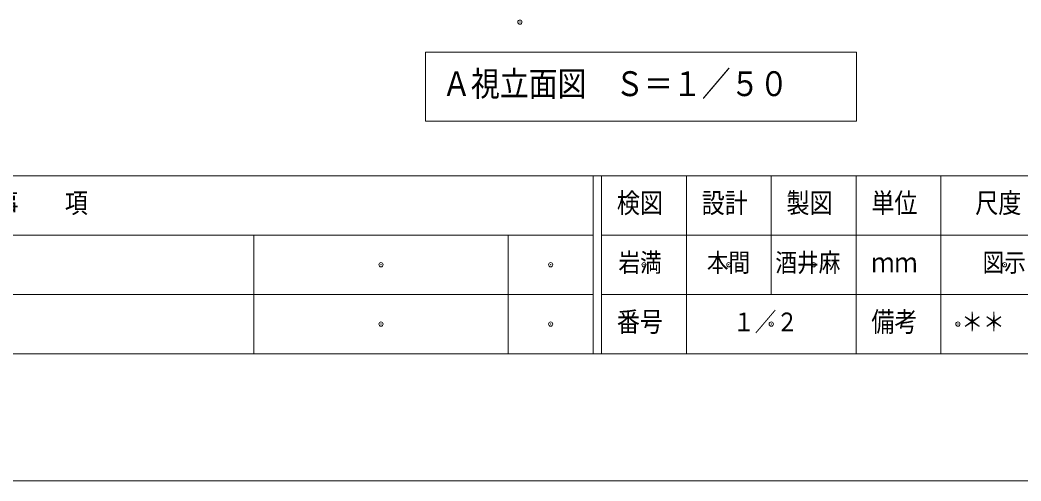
# Model space of a CAD drawing. Units: millimetres on the paper, scale 1:50. Extents: x 0 to 420, y -148 to 446.
# Drawn here: x 91.5 to 209.4, y 148.5 to 202.9 of the extents above; entities that cross this region are included whole.
import ezdxf
from ezdxf.enums import TextEntityAlignment as Align

# ---------------------------------------------------------------- set-up
doc = ezdxf.new("R2010")
doc.units = ezdxf.units.MM
doc.header["$PDMODE"] = 32
doc.header["$PDSIZE"] = 0.5
doc.layers.add('DEFPOINTS_3', color=7, linetype='Continuous', lineweight=9)
doc.layers.add('LY_1', color=7, linetype='Continuous', lineweight=9)
doc.styles.add('ＭＳ ゴシック', font='')
doc.styles.get('ＭＳ ゴシック').set_extended_font_data('MS Gothic')

msp = doc.modelspace()

# ---------------------------------------------------------------- linework, layer by layer
at = {"layer": 'DEFPOINTS_3'}
for p, q in [((0, 148.5), (420, 148.5)), ((420, 148.5), (0, 148.5))]:
    msp.add_line(p, q, dxfattribs=at)
at = {"layer": 'LY_1', "lineweight": 18}
for p, q in [((190.05, 199.067), (139.25, 199.067)), ((139.25, 199.067), (139.25, 190.934)), ((190.05, 190.934), (190.05, 199.067)), ((139.25, 190.934), (190.05, 190.934)), ((17.5, 177.5), (159, 177.5)), ((119, 177.5), (119, 163.5)), ((149, 177.5), (149, 163.5)), ((160, 177.5), (215, 177.5)), ((17.5, 170.5), (159, 170.5)), ((170, 170.5), (170, 163.5))]:
    msp.add_line(p, q, dxfattribs=at)
at = {"layer": 'LY_1'}
for p, q in [((17.5, 184.5), (402.5, 184.5)), ((159, 184.5), (159, 163.5)), ((160, 184.5), (160, 163.5)), ((170, 184.5), (170, 170.5)), ((180, 184.5), (180, 170.5)), ((190, 184.5), (190, 163.5)), ((200, 184.5), (200, 170.5)), ((160, 170.5), (402.5, 170.5)), ((200, 170.5), (200, 163.5)), ((17.5, 163.5), (402.5, 163.5))]:
    msp.add_line(p, q, dxfattribs=at)
for p in [(150.371, 202.605), (134, 174), (154, 174), (165, 174), (175, 174), (185, 174), (207.5, 174), (134, 167), (154, 167), (180, 167), (202, 167)]:
    msp.add_point(p, dxfattribs=at)

# ---------------------------------------------------------------- texts
at = {"layer": 'LY_1', "style": 'ＭＳ ゴシック', "width": 0.85}
for s, height, p in [('Ａ視立面図\u3000Ｓ＝１／５０', 2.933, (141.206, 193.001)), ('改\u3000\u3000訂\u3000\u3000事\u3000\u3000項', 2.346, (72.25, 179.4)), ('検図', 2.346, (161.8, 179.4)), ('設計', 2.346, (171.8, 179.4)), ('製図', 2.346, (181.8, 179.4)), ('単位', 2.346, (191.8, 179.4)), ('尺度', 2.346, (204.05, 179.4)), ('岩満', 2.199, (162, 172.5)), ('本間', 2.199, (172.417, 172.5)), ('酒井麻', 2.199, (180.5, 172.5)), ('ｍｍ', 2.346, (191.8, 172.4)), ('図示', 2.199, (204.917, 172.5)), ('番号', 2.346, (161.8, 165.4)), ('備考', 2.346, (191.8, 165.4)), ('１／２', 2.199, (175.5, 165.5)), ('＊＊', 2.199, (202.417, 165.5))]:
    msp.add_text(s, height=height, dxfattribs=at).set_placement(p, align=Align.BOTTOM_LEFT)

doc.saveas('drawing.dxf')
